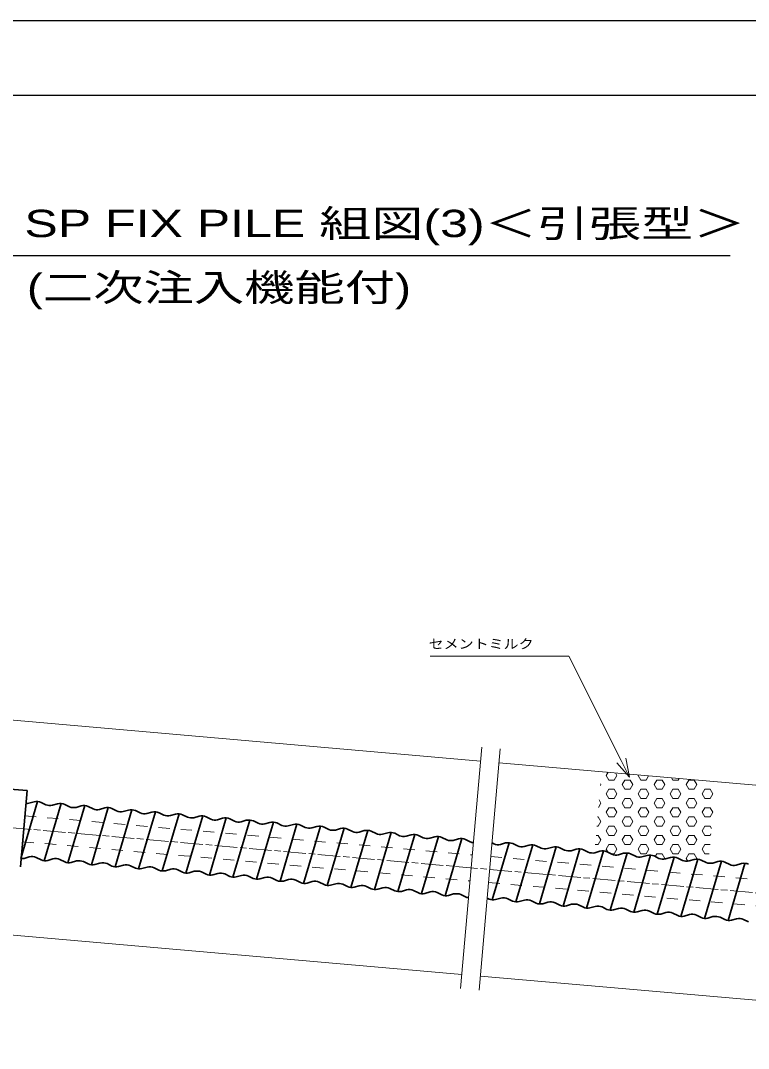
# Model space of a CAD drawing. Units: millimetres at full size, sheet at 1:1; details may follow other scales. Extents: x 0 to 1680, y -15 to 1188.
# Drawn here: x 836 to 1227, y 636 to 1188 of the extents above; entities that cross this region are included whole.
import ezdxf
from ezdxf.enums import TextEntityAlignment as Align

# ---------------------------------------------------------------- set-up
doc = ezdxf.new("R2010")
doc.units = ezdxf.units.MM
doc.linetypes.add('CHAIN', pattern=[18.5, 12, -1.5, 3.5, -1.5])
doc.linetypes.add('DASHED_SPACED', pattern=[12, 6, -6])
for name, color, linetype, lineweight in [('1外形線', 7, 'Continuous', 35), ('2細線', 3, 'Continuous', 20), ('3隠れ線', 2, 'DASHED_SPACED', 13), ('4中心線', 1, 'CHAIN', 15), ('6寸法線', 4, 'Continuous', 13), ('7 枠・タイトル', 7, 'Continuous', 25), ('DEFPOINTS_8', 7, 'Continuous', 25)]:
    doc.layers.add(name, color=color, linetype=linetype, lineweight=lineweight)
doc.styles.add('ＭＳ Ｐゴシック', font='')
doc.styles.get('ＭＳ Ｐゴシック').set_extended_font_data('MS PGothic')

msp = doc.modelspace()

# ---------------------------------------------------------------- linework, layer by layer
at = {"layer": '1外形線'}
for p, q in [((839.468, 774.651), (799.621, 778.137)), ((839.468, 774.651), (835.895, 733.807)), ((845.121, 768.849), (836.064, 738.182)), ((840.461, 767.894), (843.205, 768.697)), ((847.028, 768.37), (849.589, 767.095)), ((857.773, 767.743), (848.715, 737.075)), ((853.113, 766.787), (855.857, 767.59)), ((859.68, 767.263), (862.241, 765.989)), ((870.424, 766.636), (861.367, 735.968)), ((865.765, 765.68), (868.509, 766.483)), ((872.332, 766.156), (874.893, 764.882)), ((883.076, 765.529), (874.019, 734.862)), ((878.416, 764.573), (881.16, 765.377)), ((884.983, 765.049), (887.544, 763.775)), ((895.75, 764.42), (886.693, 733.753)), ((891.068, 763.467), (893.812, 764.27)), ((897.635, 763.943), (900.196, 762.668)), ((908.413, 763.312), (899.345, 732.646)), ((903.72, 762.36), (906.464, 763.163)), ((910.287, 762.836), (912.848, 761.561)), ((921.054, 762.206), (911.996, 731.539)), ((916.371, 761.253), (919.115, 762.056)), ((922.938, 761.729), (925.499, 760.454)), ((933.705, 761.099), (924.648, 730.432)), ((929.023, 760.146), (931.767, 760.949)), ((935.59, 760.622), (938.151, 759.347)), ((946.368, 759.991), (937.3, 729.325)), ((941.675, 759.039), (944.419, 759.842)), ((948.242, 759.515), (950.803, 758.24)), ((959.009, 758.886), (949.951, 728.218)), ((954.326, 757.932), (957.07, 758.735)), ((960.893, 758.408), (963.454, 757.134)), ((971.638, 757.781), (962.58, 727.113)), ((966.978, 756.825), (969.722, 757.628)), ((973.545, 757.301), (976.106, 756.027)), ((984.301, 756.673), (975.232, 726.007)), ((979.63, 755.718), (982.374, 756.522)), ((986.197, 756.194), (988.758, 754.92)), ((996.941, 755.567), (987.884, 724.9)), ((992.281, 754.612), (995.025, 755.415)), ((998.848, 755.088), (1001.409, 753.813)), ((1009.593, 754.46), (1000.535, 723.793)), ((1004.933, 753.505), (1007.677, 754.308)), ((1011.5, 753.981), (1014.061, 752.706)), ((1022.256, 753.352), (1013.187, 722.686)), ((1017.585, 752.398), (1020.329, 753.201)), ((1024.152, 752.874), (1026.713, 751.599)), ((1034.896, 752.246), (1025.839, 721.579)), ((1030.236, 751.291), (1032.98, 752.094)), ((1036.803, 751.767), (1039.364, 750.492)), ((1047.548, 751.139), (1038.49, 720.472)), ((1042.888, 750.184), (1045.632, 750.987)), ((1049.455, 750.66), (1052.016, 749.385)), ((1060.211, 750.032), (1051.142, 719.365)), ((1055.54, 749.077), (1058.284, 749.88)), ((1062.107, 749.553), (1064.668, 748.279)), ((1072.851, 748.926), (1063.794, 718.258)), ((1068.191, 747.97), (1070.935, 748.773)), ((1074.758, 748.446), (1077.319, 747.172)), ((1088.95, 746.573), (1089.971, 746.065)), ((1098.166, 746.711), (1089.097, 716.045)), ((1093.495, 745.756), (1096.239, 746.56)), ((1100.062, 746.233), (1102.623, 744.958)), ((1110.806, 745.605), (1101.749, 714.938)), ((1106.146, 744.65), (1108.89, 745.453)), ((1112.713, 745.126), (1115.274, 743.851)), ((1123.458, 744.498), (1114.4, 713.831)), ((1118.798, 743.543), (1121.542, 744.346)), ((1125.365, 744.019), (1127.926, 742.744)), ((1136.121, 743.39), (1127.052, 712.724)), ((1131.45, 742.436), (1134.194, 743.239)), ((1138.017, 742.912), (1140.578, 741.637)), ((1148.761, 742.284), (1139.704, 711.617)), ((1144.101, 741.329), (1146.845, 742.132)), ((1150.668, 741.805), (1153.229, 740.53)), ((1161.424, 741.177), (1152.355, 710.51)), ((1156.753, 740.222), (1159.497, 741.025)), ((1163.32, 740.698), (1165.881, 739.423)), ((1174.064, 740.071), (1165.007, 709.403)), ((1169.405, 739.115), (1172.149, 739.918)), ((1175.972, 739.591), (1178.533, 738.317)), ((837.874, 738.317), (840.618, 739.12)), ((844.441, 738.793), (847.002, 737.518)), ((850.525, 737.21), (853.269, 738.013)), ((857.092, 737.686), (859.653, 736.412)), ((863.177, 736.103), (865.921, 736.906)), ((869.744, 736.579), (872.305, 735.305)), ((875.829, 734.996), (878.573, 735.8)), ((882.396, 735.472), (884.957, 734.198)), ((888.48, 733.89), (891.224, 734.693)), ((895.047, 734.366), (897.608, 733.091)), ((1186.727, 738.963), (1177.659, 708.296)), ((1182.056, 738.008), (1184.8, 738.811)), ((1188.623, 738.484), (1191.184, 737.21)), ((1199.368, 737.857), (1190.31, 707.19)), ((1194.708, 736.901), (1197.452, 737.705)), ((1201.275, 737.377), (1203.836, 736.103)), ((1212.031, 736.749), (1202.962, 706.083)), ((1207.36, 735.795), (1210.104, 736.598)), ((1213.927, 736.271), (1216.488, 734.996)), ((1224.671, 735.643), (1215.614, 704.976)), ((1220.011, 734.688), (1222.755, 735.491)), ((901.132, 732.783), (903.876, 733.586)), ((907.699, 733.259), (910.26, 731.984)), ((913.784, 731.676), (916.528, 732.479)), ((920.351, 732.152), (922.912, 730.877)), ((926.435, 730.569), (929.179, 731.372)), ((933.002, 731.045), (935.563, 729.77)), ((939.087, 729.462), (941.831, 730.265)), ((945.654, 729.938), (948.215, 728.663)), ((951.739, 728.355), (954.483, 729.158)), ((958.306, 728.831), (960.867, 727.557)), ((964.39, 727.248), (967.134, 728.051)), ((970.957, 727.724), (973.518, 726.45)), ((977.042, 726.141), (979.786, 726.945)), ((983.609, 726.617), (986.17, 725.343)), ((989.694, 725.034), (992.438, 725.838)), ((996.261, 725.511), (998.822, 724.236)), ((1002.345, 723.928), (1005.089, 724.731)), ((1008.912, 724.404), (1011.473, 723.129)), ((1014.997, 722.821), (1017.741, 723.624)), ((1021.564, 723.297), (1024.125, 722.022)), ((1027.649, 721.714), (1030.393, 722.517)), ((1034.216, 722.19), (1036.777, 720.915)), ((1040.3, 720.607), (1043.044, 721.41)), ((1046.867, 721.083), (1049.428, 719.808)), ((1052.952, 719.5), (1055.696, 720.303)), ((1059.519, 719.976), (1062.08, 718.701)), ((1065.604, 718.393), (1068.348, 719.196)), ((1072.171, 718.869), (1074.732, 717.595)), ((1086.363, 716.996), (1087.383, 716.488)), ((1090.907, 716.179), (1093.651, 716.983)), ((1097.474, 716.655), (1100.035, 715.381)), ((1103.559, 715.073), (1106.303, 715.876)), ((1110.126, 715.549), (1112.687, 714.274)), ((1116.21, 713.966), (1118.954, 714.769)), ((1122.777, 714.442), (1125.338, 713.167)), ((1128.862, 712.859), (1131.606, 713.662)), ((1135.429, 713.335), (1137.99, 712.06)), ((1141.514, 711.752), (1144.258, 712.555)), ((1148.081, 712.228), (1150.642, 710.953)), ((1154.165, 710.645), (1156.909, 711.448)), ((1160.732, 711.121), (1163.293, 709.846)), ((1166.817, 709.538), (1169.561, 710.341)), ((1173.384, 710.014), (1175.945, 708.74)), ((1179.469, 708.431), (1182.213, 709.234)), ((1186.036, 708.907), (1188.597, 707.633)), ((1192.12, 707.324), (1194.864, 708.128)), ((1198.687, 707.8), (1201.248, 706.526)), ((1204.772, 706.218), (1207.516, 707.021)), ((1211.339, 706.694), (1213.9, 705.419)), ((1217.424, 705.111), (1220.168, 705.914)), ((1223.991, 705.587), (1226.552, 704.312))]:
    msp.add_line(p, q, dxfattribs=at)
for centre, radius, start, end in [((839.153, 773.236), 5.5, 266.98495, 283.75705), ((844.632, 762.869), 6, 66.46161, 103.75705), ((851.805, 772.129), 5.5, 246.24295, 283.75705), ((857.284, 761.762), 6, 66.46161, 103.75705), ((864.457, 771.023), 5.5, 246.24295, 283.75705), ((869.935, 760.656), 6, 66.46161, 103.75705), ((877.108, 769.916), 5.5, 246.24295, 283.75705), ((882.587, 759.549), 6, 66.46161, 103.75705), ((889.76, 768.809), 5.5, 246.24295, 283.75705), ((895.239, 758.442), 6, 66.46161, 103.75705), ((902.412, 767.702), 5.5, 246.24295, 283.75705), ((907.89, 757.335), 6, 66.46161, 103.75705), ((915.063, 766.595), 5.5, 246.24295, 283.75705), ((920.542, 756.228), 6, 66.46161, 103.75705), ((927.715, 765.488), 5.5, 246.24295, 283.75705), ((933.194, 755.121), 6, 66.46161, 103.75705), ((940.367, 764.381), 5.5, 246.24295, 283.75705), ((945.846, 754.014), 6, 66.46161, 103.75705), ((953.018, 763.274), 5.5, 246.24295, 283.75705), ((958.497, 752.907), 6, 66.46161, 103.75705), ((965.67, 762.167), 5.5, 246.24295, 283.75705), ((971.149, 751.801), 6, 66.46161, 103.75705), ((978.322, 761.061), 5.5, 246.24295, 283.75705), ((983.801, 750.694), 6, 66.46161, 103.75705), ((990.973, 759.954), 5.5, 246.24295, 283.75705), ((996.452, 749.587), 6, 66.46161, 103.75705), ((1003.625, 758.847), 5.5, 246.24295, 283.75705), ((1009.104, 748.48), 6, 66.46161, 103.75705), ((1016.277, 757.74), 5.5, 246.24295, 283.75705), ((1021.756, 747.373), 6, 66.46161, 103.75705), ((1028.928, 756.633), 5.5, 246.24295, 283.75705), ((1034.407, 746.266), 6, 66.46161, 103.75705), ((1041.58, 755.526), 5.5, 246.24295, 283.75705), ((1047.059, 745.159), 6, 66.46161, 103.75705), ((1054.232, 754.419), 5.5, 246.24295, 283.75705), ((1059.711, 744.052), 6, 66.46161, 103.75705), ((1066.883, 753.312), 5.5, 246.24295, 283.75705), ((1072.362, 742.946), 6, 66.46161, 103.75705), ((1079.535, 752.206), 5.5, 246.24295, 263.64923), ((1092.187, 751.099), 5.5, 246.24295, 283.75705), ((1097.666, 740.732), 6, 66.46161, 103.75705), ((1104.838, 749.992), 5.5, 246.24295, 283.75705), ((1110.317, 739.625), 6, 66.46161, 103.75705), ((1117.49, 748.885), 5.5, 246.24295, 283.75705), ((1122.969, 738.518), 6, 66.46161, 103.75705), ((1130.142, 747.778), 5.5, 246.24295, 283.75705), ((1135.621, 737.411), 6, 66.46161, 103.75705), ((1142.794, 746.671), 5.5, 246.24295, 283.75705), ((1148.272, 736.304), 6, 66.46161, 103.75705), ((1155.445, 745.564), 5.5, 246.24295, 283.75705), ((1160.924, 735.197), 6, 66.46161, 103.75705), ((1168.097, 744.457), 5.5, 246.24295, 283.75705), ((1173.576, 734.09), 6, 66.46161, 103.75705), ((836.566, 743.659), 5.5, 266.98495, 283.75705), ((842.044, 733.292), 6, 66.46161, 103.75705), ((849.217, 742.552), 5.5, 246.24295, 283.75705), ((854.696, 732.185), 6, 66.46161, 103.75705), ((861.869, 741.445), 5.5, 246.24295, 283.75705), ((867.348, 731.079), 6, 66.46161, 103.75705), ((874.521, 740.339), 5.5, 246.24295, 283.75705), ((879.999, 729.972), 6, 66.46161, 103.75705), ((887.172, 739.232), 5.5, 246.24295, 283.75705), ((892.651, 728.865), 6, 66.46161, 103.75705), ((1180.749, 743.351), 5.5, 246.24295, 283.75705), ((1186.227, 732.984), 6, 66.46161, 103.75705), ((1193.4, 742.244), 5.5, 246.24295, 283.75705), ((1198.879, 731.877), 6, 66.46161, 103.75705), ((1206.052, 741.137), 5.5, 246.24295, 283.75705), ((1211.531, 730.77), 6, 66.46161, 103.75705), ((1218.704, 740.03), 5.5, 246.24295, 283.75705), ((1224.182, 729.663), 6, 66.46161, 103.75705), ((899.824, 738.125), 5.5, 246.24295, 283.75705), ((905.303, 727.758), 6, 66.46161, 103.75705), ((912.476, 737.018), 5.5, 246.24295, 283.75705), ((917.955, 726.651), 6, 66.46161, 103.75705), ((925.127, 735.911), 5.5, 246.24295, 283.75705), ((930.606, 725.544), 6, 66.46161, 103.75705), ((937.779, 734.804), 5.5, 246.24295, 283.75705), ((943.258, 724.437), 6, 66.46161, 103.75705), ((950.431, 733.697), 5.5, 246.24295, 283.75705), ((955.91, 723.33), 6, 66.46161, 103.75705), ((963.082, 732.59), 5.5, 246.24295, 283.75705), ((968.561, 722.224), 6, 66.46161, 103.75705), ((975.734, 731.484), 5.5, 246.24295, 283.75705), ((981.213, 721.117), 6, 66.46161, 103.75705), ((988.386, 730.377), 5.5, 246.24295, 283.75705), ((993.865, 720.01), 6, 66.46161, 103.75705), ((1001.037, 729.27), 5.5, 246.24295, 283.75705), ((1006.516, 718.903), 6, 66.46161, 103.75705), ((1013.689, 728.163), 5.5, 246.24295, 283.75705), ((1019.168, 717.796), 6, 66.46161, 103.75705), ((1026.341, 727.056), 5.5, 246.24295, 283.75705), ((1031.82, 716.689), 6, 66.46161, 103.75705), ((1038.992, 725.949), 5.5, 246.24295, 283.75705), ((1044.471, 715.582), 6, 66.46161, 103.75705), ((1051.644, 724.842), 5.5, 246.24295, 283.75705), ((1057.123, 714.475), 6, 66.46161, 103.75705), ((1064.296, 723.735), 5.5, 246.24295, 283.75705), ((1069.775, 713.368), 6, 66.46161, 103.75705), ((1076.947, 722.629), 5.5, 246.24295, 263.64923), ((1089.599, 721.522), 5.5, 246.24295, 283.75705), ((1095.078, 711.155), 6, 66.46161, 103.75705), ((1102.251, 720.415), 5.5, 246.24295, 283.75705), ((1107.73, 710.048), 6, 66.46161, 103.75705), ((1114.903, 719.308), 5.5, 246.24295, 283.75705), ((1120.381, 708.941), 6, 66.46161, 103.75705), ((1127.554, 718.201), 5.5, 246.24295, 283.75705), ((1133.033, 707.834), 6, 66.46161, 103.75705), ((1140.206, 717.094), 5.5, 246.24295, 283.75705), ((1145.685, 706.727), 6, 66.46161, 103.75705), ((1152.858, 715.987), 5.5, 246.24295, 283.75705), ((1158.336, 705.62), 6, 66.46161, 103.75705), ((1165.509, 714.88), 5.5, 246.24295, 283.75705), ((1170.988, 704.513), 6, 66.46161, 103.75705), ((1178.161, 713.774), 5.5, 246.24295, 283.75705), ((1183.64, 703.407), 6, 66.46161, 103.75705), ((1190.813, 712.667), 5.5, 246.24295, 283.75705), ((1196.291, 702.3), 6, 66.46161, 103.75705), ((1203.464, 711.56), 5.5, 246.24295, 283.75705), ((1208.943, 701.193), 6, 66.46161, 103.75705), ((1216.116, 710.453), 5.5, 246.24295, 283.75705), ((1221.595, 700.086), 6, 66.46161, 103.75705)]:
    msp.add_arc(centre, radius, start, end, dxfattribs=at)
at = {"layer": '2細線'}
for p, q in [((1082.756, 790.507), (351.569, 854.478)), ((1072.079, 668.473), (1083.41, 797.978)), ((1082.041, 667.602), (1093.372, 797.107)), ((1536.025, 750.851), (1092.718, 789.636)), ((1150.259, 782.822), (1151.237, 784.516)), ((1155.974, 782.822), (1155.196, 784.169)), ((1147.402, 777.872), (1147.181, 778.255)), ((1151.688, 780.347), (1150.259, 782.822)), ((1151.688, 780.347), (1154.545, 780.347)), ((1154.545, 780.347), (1155.974, 782.822)), ((1158.832, 777.872), (1160.26, 780.347)), ((1160.26, 780.347), (1163.118, 780.347)), ((1164.547, 777.872), (1163.118, 780.347)), ((1167.404, 782.822), (1167.558, 783.088)), ((1168.833, 780.347), (1167.404, 782.822)), ((1168.833, 780.347), (1171.69, 780.347)), ((1171.69, 780.347), (1172.998, 782.612)), ((1175.977, 777.872), (1177.405, 780.347)), ((1177.405, 780.347), (1180.263, 780.347)), ((1181.692, 777.872), (1180.263, 780.347)), ((1185.978, 780.347), (1185.291, 781.536)), ((1185.978, 780.347), (1188.835, 780.347)), ((1188.835, 780.347), (1189.319, 781.184)), ((1193.122, 777.872), (1194.55, 780.347)), ((1194.55, 780.347), (1197.408, 780.347)), ((1198.837, 777.872), (1197.408, 780.347)), ((1147.102, 777.353), (1147.402, 777.872)), ((1150.259, 772.923), (1151.688, 775.398)), ((1151.688, 770.448), (1150.259, 772.923)), ((1151.688, 775.398), (1154.545, 775.398)), ((1155.974, 772.923), (1154.545, 775.398)), ((1154.545, 770.448), (1155.974, 772.923)), ((1160.26, 775.398), (1158.832, 777.872)), ((1160.26, 775.398), (1163.118, 775.398)), ((1163.118, 775.398), (1164.547, 777.872)), ((1167.404, 772.923), (1168.833, 775.398)), ((1168.833, 770.448), (1167.404, 772.923)), ((1168.833, 775.398), (1171.69, 775.398)), ((1173.119, 772.923), (1171.69, 775.398)), ((1171.69, 770.448), (1173.119, 772.923)), ((1177.405, 775.398), (1175.977, 777.872)), ((1177.405, 775.398), (1180.263, 775.398)), ((1180.263, 775.398), (1181.692, 777.872)), ((1184.549, 772.923), (1185.978, 775.398)), ((1185.978, 770.448), (1184.549, 772.923)), ((1185.978, 775.398), (1188.835, 775.398)), ((1190.264, 772.923), (1188.835, 775.398)), ((1188.835, 770.448), (1190.264, 772.923)), ((1194.55, 775.398), (1193.122, 777.872)), ((1194.55, 775.398), (1197.408, 775.398)), ((1197.408, 775.398), (1198.837, 777.872)), ((1201.694, 772.923), (1203.123, 775.398)), ((1203.123, 770.448), (1201.694, 772.923)), ((1203.123, 775.398), (1205.98, 775.398)), ((1207.409, 772.923), (1205.98, 775.398)), ((1205.98, 770.448), (1207.409, 772.923)), ((1146.081, 765.686), (1147.402, 767.974)), ((1147.402, 767.974), (1146.429, 769.659)), ((1151.688, 770.448), (1154.545, 770.448)), ((1158.832, 767.974), (1160.26, 770.448)), ((1160.26, 765.499), (1158.832, 767.974)), ((1160.26, 770.448), (1163.118, 770.448)), ((1164.547, 767.974), (1163.118, 770.448)), ((1163.118, 765.499), (1164.547, 767.974)), ((1168.833, 770.448), (1171.69, 770.448)), ((1175.977, 767.974), (1177.405, 770.448)), ((1177.405, 765.499), (1175.977, 767.974)), ((1177.405, 770.448), (1180.263, 770.448)), ((1181.692, 767.974), (1180.263, 770.448)), ((1180.263, 765.499), (1181.692, 767.974)), ((1185.978, 770.448), (1188.835, 770.448)), ((1193.122, 767.974), (1194.55, 770.448)), ((1194.55, 765.499), (1193.122, 767.974)), ((1194.55, 770.448), (1197.408, 770.448)), ((1198.837, 767.974), (1197.408, 770.448)), ((1197.408, 765.499), (1198.837, 767.974)), ((1203.123, 770.448), (1205.98, 770.448)), ((1150.259, 763.024), (1151.688, 765.499)), ((1151.688, 760.55), (1150.259, 763.024)), ((1151.688, 765.499), (1154.545, 765.499)), ((1155.974, 763.024), (1154.545, 765.499)), ((1154.545, 760.55), (1155.974, 763.024)), ((1160.26, 765.499), (1163.118, 765.499)), ((1167.404, 763.024), (1168.833, 765.499)), ((1168.833, 760.55), (1167.404, 763.024)), ((1168.833, 765.499), (1171.69, 765.499)), ((1173.119, 763.024), (1171.69, 765.499)), ((1171.69, 760.55), (1173.119, 763.024)), ((1177.405, 765.499), (1180.263, 765.499)), ((1184.549, 763.024), (1185.978, 765.499)), ((1185.978, 760.55), (1184.549, 763.024)), ((1185.978, 765.499), (1188.835, 765.499)), ((1190.264, 763.024), (1188.835, 765.499)), ((1188.835, 760.55), (1190.264, 763.024)), ((1194.55, 765.499), (1197.408, 765.499)), ((1201.694, 763.024), (1203.123, 765.499)), ((1203.123, 760.55), (1201.694, 763.024)), ((1203.123, 765.499), (1205.98, 765.499)), ((1207.409, 763.024), (1205.98, 765.499)), ((1205.98, 760.55), (1207.409, 763.024)), ((1145.632, 760.55), (1145.973, 760.55)), ((1147.402, 758.075), (1145.973, 760.55)), ((1145.973, 755.6), (1147.402, 758.075)), ((1151.688, 760.55), (1154.545, 760.55)), ((1158.832, 758.075), (1160.26, 760.55)), ((1160.26, 755.6), (1158.832, 758.075)), ((1160.26, 760.55), (1163.118, 760.55)), ((1164.547, 758.075), (1163.118, 760.55)), ((1163.118, 755.6), (1164.547, 758.075)), ((1168.833, 760.55), (1171.69, 760.55)), ((1175.977, 758.075), (1177.405, 760.55)), ((1177.405, 755.6), (1175.977, 758.075)), ((1177.405, 760.55), (1180.263, 760.55)), ((1181.692, 758.075), (1180.263, 760.55)), ((1180.263, 755.6), (1181.692, 758.075)), ((1185.978, 760.55), (1188.835, 760.55)), ((1193.122, 758.075), (1194.55, 760.55)), ((1194.55, 755.6), (1193.122, 758.075)), ((1194.55, 760.55), (1197.408, 760.55)), ((1198.837, 758.075), (1197.408, 760.55)), ((1197.408, 755.6), (1198.837, 758.075)), ((1203.123, 760.55), (1205.98, 760.55)), ((1144.766, 750.651), (1145.973, 750.651)), ((1145.199, 755.6), (1145.973, 755.6)), ((1147.402, 748.176), (1145.973, 750.651)), ((1150.259, 753.126), (1151.688, 755.6)), ((1151.688, 750.651), (1150.259, 753.126)), ((1151.688, 755.6), (1154.545, 755.6)), ((1151.688, 750.651), (1154.545, 750.651)), ((1155.974, 753.126), (1154.545, 755.6)), ((1154.545, 750.651), (1155.974, 753.126)), ((1158.832, 748.176), (1160.26, 750.651)), ((1160.26, 755.6), (1163.118, 755.6)), ((1160.26, 750.651), (1163.118, 750.651)), ((1164.547, 748.176), (1163.118, 750.651)), ((1167.404, 753.126), (1168.833, 755.6)), ((1168.833, 750.651), (1167.404, 753.126)), ((1168.833, 755.6), (1171.69, 755.6)), ((1168.833, 750.651), (1171.69, 750.651)), ((1173.119, 753.126), (1171.69, 755.6)), ((1171.69, 750.651), (1173.119, 753.126)), ((1175.977, 748.176), (1177.405, 750.651)), ((1177.405, 755.6), (1180.263, 755.6)), ((1177.405, 750.651), (1180.263, 750.651)), ((1181.692, 748.176), (1180.263, 750.651)), ((1184.549, 753.126), (1185.978, 755.6)), ((1185.978, 750.651), (1184.549, 753.126)), ((1185.978, 755.6), (1188.835, 755.6)), ((1185.978, 750.651), (1188.835, 750.651)), ((1190.264, 753.126), (1188.835, 755.6)), ((1188.835, 750.651), (1190.264, 753.126)), ((1193.122, 748.176), (1194.55, 750.651)), ((1194.55, 755.6), (1197.408, 755.6)), ((1194.55, 750.651), (1197.408, 750.651)), ((1198.837, 748.176), (1197.408, 750.651)), ((1201.694, 753.126), (1203.123, 755.6)), ((1203.123, 750.651), (1201.694, 753.126)), ((1203.123, 755.6), (1205.98, 755.6)), ((1203.123, 750.651), (1205.98, 750.651)), ((1206.7, 754.354), (1205.98, 755.6)), ((1205.98, 750.651), (1206.446, 751.458)), ((1144.333, 745.702), (1145.973, 745.702)), ((1145.973, 745.702), (1147.402, 748.176)), ((1150.259, 743.227), (1151.688, 745.702)), ((1151.688, 745.702), (1154.545, 745.702)), ((1155.974, 743.227), (1154.545, 745.702)), ((1160.26, 745.702), (1158.832, 748.176)), ((1160.26, 745.702), (1163.118, 745.702)), ((1163.118, 745.702), (1164.547, 748.176)), ((1167.404, 743.227), (1168.833, 745.702)), ((1168.833, 745.702), (1171.69, 745.702)), ((1173.119, 743.227), (1171.69, 745.702)), ((1177.405, 745.702), (1175.977, 748.176)), ((1177.405, 745.702), (1180.263, 745.702)), ((1180.263, 745.702), (1181.692, 748.176)), ((1184.549, 743.227), (1185.978, 745.702)), ((1185.978, 745.702), (1188.835, 745.702)), ((1190.264, 743.227), (1188.835, 745.702)), ((1194.55, 745.702), (1193.122, 748.176)), ((1194.55, 745.702), (1197.408, 745.702)), ((1197.408, 745.702), (1198.837, 748.176)), ((1201.694, 743.227), (1203.123, 745.702)), ((1203.123, 745.702), (1205.943, 745.702)), ((1072.733, 675.945), (341.545, 739.915)), ((1151.246, 741.518), (1150.259, 743.227)), ((1152.784, 740.752), (1154.545, 740.752)), ((1154.545, 740.752), (1155.974, 743.227)), ((1168.833, 740.752), (1167.404, 743.227)), ((1168.833, 740.752), (1171.69, 740.752)), ((1171.69, 740.752), (1173.119, 743.227)), ((1176.565, 739.296), (1177.405, 740.752)), ((1177.405, 740.752), (1180.263, 740.752)), ((1181.692, 738.278), (1180.263, 740.752)), ((1185.978, 740.752), (1184.549, 743.227)), ((1185.978, 740.752), (1188.835, 740.752)), ((1188.835, 740.752), (1190.264, 743.227)), ((1193.122, 738.278), (1194.55, 740.752)), ((1194.55, 740.752), (1197.408, 740.752)), ((1198.837, 738.278), (1197.408, 740.752)), ((1203.123, 740.752), (1201.694, 743.227)), ((1203.123, 740.752), (1205.51, 740.752)), ((1181.473, 737.898), (1181.692, 738.278)), ((1193.989, 736.775), (1193.122, 738.278)), ((1198.601, 737.87), (1198.837, 738.278)), ((1204.711, 735.803), (1205.077, 735.803)), ((1526.002, 636.289), (1082.695, 675.073))]:
    msp.add_line(p, q, dxfattribs=at)
at = {"layer": '3隠れ線'}
for p, q in [((838.292, 761.202), (1078.355, 740.199)), ((837.072, 747.255), (1077.134, 726.252)), ((1088.317, 739.328), (1414.603, 710.781)), ((1087.096, 725.381), (1413.383, 696.834))]:
    msp.add_line(p, q, dxfattribs=at)
at = {"layer": '4中心線'}
msp.add_line((239.965, 806.522), (1531.013, 693.57), dxfattribs=at)
at = {"layer": '6寸法線'}
for p, q in [((1162.776, 781.882), (1155.889, 789.612)), ((1162.776, 781.882), (1158.282, 790.816)), ((1160.676, 792.02), (1162.776, 781.882))]:
    msp.add_line(p, q, dxfattribs=at)
msp.add_lwpolyline([(1158.282, 790.816), (1130.109, 846.824), (1055.791, 846.824)], dxfattribs=at)
at = {"layer": '7 枠・タイトル'}
for p, q in [((40, 1148), (1640, 1148)), ((668.762, 1061.927), (1216.688, 1061.927))]:
    msp.add_line(p, q, dxfattribs=at)
at = {"layer": 'DEFPOINTS_8'}
msp.add_line((0, 1188), (1680, 1188), dxfattribs=at)

# ---------------------------------------------------------------- texts
at = {"layer": '6寸法線', "style": 'ＭＳ Ｐゴシック', "width": 1.15}
msp.add_text('セメントミルク', height=5.132, dxfattribs=at).set_placement((1054.933, 849.328), align=Align.BOTTOM_LEFT)
at = {"layer": '7 枠・タイトル', "style": 'ＭＳ Ｐゴシック'}
for s, width, p in [('φ115-SP32S SP FIX PILE 組図(3)＜引張型＞', 1.4, (675.834, 1067.371)), ('(二次注入機能付)', 1.35, (839.337, 1033.023))]:
    msp.add_text(s, height=14.66, dxfattribs=dict(at, width=width)).set_placement(p, align=Align.BOTTOM_LEFT)

doc.saveas('drawing.dxf')
